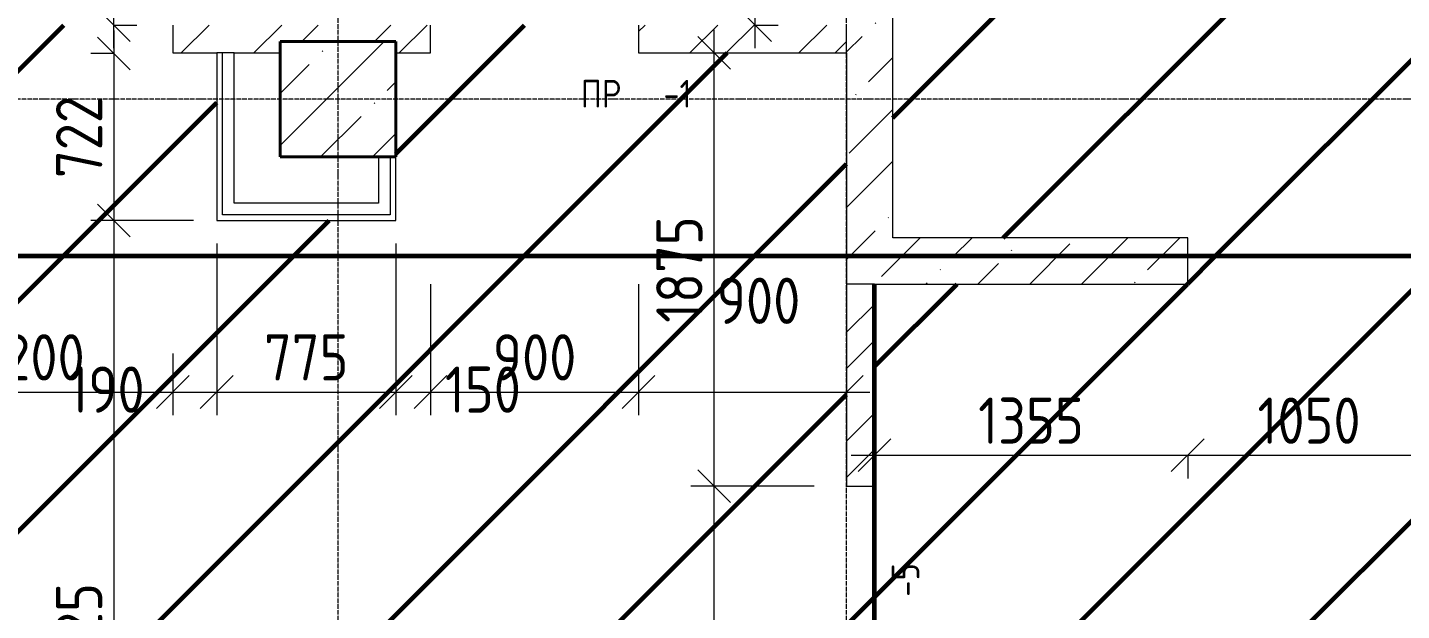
# Model space of a CAD drawing. Header units: millimetres. Extents: x -56773 to 323062, y -262288 to 76460.
# Drawn here: x 38457 to 44400, y 1192 to 3715 of the extents above; entities that cross this region are included whole.
import ezdxf

# ---------------------------------------------------------------- set-up
doc = ezdxf.new("R2010")
doc.units = ezdxf.units.MM
doc.linetypes.add('ADSK_Линия сетки', pattern=[25, 20, -2.5, 0, -2.5])
for name, color, linetype, lineweight in [('1.1) Шлифовка потолка', 5, 'Continuous', 60), ('Марки', 7, 'Continuous', 20), ('Несущие колонны', 7, 'Continuous', 18), ('Оси', 7, 'Continuous', 9), ('Размеры', 7, 'Continuous', 9), ('Стены внутренние', 7, 'Continuous', 18), ('Стены наружные', 7, 'Continuous', 18), ('Стены штриховка', 7, 'Continuous', 9)]:
    doc.layers.add(name, color=color, linetype=linetype, lineweight=lineweight)
doc.styles.add('GOST Common_3', font='', dxfattribs={"width": 0.9, "height": 200})
doc.styles.add('GOST Common_9', font='', dxfattribs={"width": 0.9, "height": 120})
doc.styles.get('GOST Common_3').set_extended_font_data('GOST Common')
doc.styles.get('GOST Common_9').set_extended_font_data('GOST Common')
doc.dimstyles.new('ADSK_Основной_2_0_1', dxfattribs={"dimscale": 304.8, "dimtxt": 201.142999, "dimasz": 0.463911, "dimexe": 0.328084, "dimexo": 0.328084, "dimgap": 0.164042, "dimtad": 1, "dimdec": 3, "dimrnd": 0.001, "dimdsep": 46, "dimtxsty": 'GOST Common_3', "dimblk1": 'OBLIQUE', "dimblk2": 'OBLIQUE', "dimsah": 1, "dimcen": 0.09, "dimdle": 0.328084, "dimazin": 2, "dimtfac": 1, "dimtdec": 4, "dimtix": 1, "dimtmove": 1, "dimatfit": 3, "dimfxl": 1, "dimtvp": 1, "dimtolj": 1, "dimtzin": 0, "dimlwd": 20, "dimlwe": 20, "dimarcsym": 2})
doc.dimstyles.new('ADSK_Основной_2_0_2', dxfattribs={"dimscale": 304.8, "dimtxt": 201.142999, "dimasz": 0.463911, "dimexe": 0.328084, "dimexo": 0.328084, "dimgap": 0.164042, "dimtad": 1, "dimdec": 3, "dimrnd": 0.001, "dimdsep": 46, "dimtxsty": 'GOST Common_3', "dimblk1": 'OBLIQUE', "dimblk2": 'OBLIQUE', "dimsah": 1, "dimcen": 0.09, "dimdle": 0.328084, "dimazin": 2, "dimtfac": 1, "dimtdec": 4, "dimtix": 1, "dimtmove": 0, "dimatfit": 3, "dimfxl": 1, "dimtvp": 1, "dimtolj": 1, "dimtzin": 0, "dimlwd": 20, "dimlwe": 20, "dimarcsym": 2})
pattern_1 = [(45, (0, 0), (-235.7317, 235.7317), []), (45, (157.15, 0), (-235.7317, 235.7317), [])]
pattern_2 = [(45, (0, 0), (84.19025, 308.69666), [396.875, -79.375, 3.353, -76.022])]

# ---------------------------------------------------------------- blocks, each defined once
blk = doc.blocks.new('ADSK_КолоннаЖБ_Прямоугольная - 500x500 мм-V12-Кладочный план подвала')
at = {"layer": 'Несущие колонны', "lineweight": 9}
h = blk.add_hatch(dxfattribs=at)
h.set_pattern_fill('FP_18', color=256, style=0, pattern_type=2)
h.set_pattern_definition([(315, (-3404.97, 39800), (224.5064, 224.5064), []), (315, (-3404.97, 39575.5), (224.5064, 224.5064), [396.875, -79.375, 3.353, -76.022])])
h.paths.add_polyline_path([(-250, -250), (250, -250), (250, 250), (-250, 250)])
at = {"layer": 'Несущие колонны', "lineweight": 40}
for p, q in [((-250, -250), (-250, 250)), ((-250, 250), (250, 250)), ((250, 250), (-250, 250)), ((-250, 250), (-250, -250)), ((250, 250), (250, -250)), ((250, -250), (250, 250)), ((250, -250), (-250, -250)), ((-250, -250), (250, -250))]:
    blk.add_line(p, q, dxfattribs=at)
blk = doc.blocks.new('_Oblique')
at = {"color": 0, "linetype": 'ByBlock', "lineweight": -2}
blk.add_line((-0.5, -0.5), (0.5, 0.5), dxfattribs=at)
blk = doc.blocks.new('DIMBLOCK430-Кладочный план подвала')
at = {"layer": 'Defpoints', "color": 0, "transparency": 16777216}
for p in [(42120, 1963.9), (43475, 1963.9), (43475, 1863.9)]:
    blk.add_point(p, dxfattribs=at)
at = {"layer": 'Размеры', "color": 0, "lineweight": 20, "transparency": 16777216}
for p, q in [((42020, 1863.9), (43575, 1863.9)), ((42120, 1863.9), (42120, 1763.9)), ((43475, 1863.9), (43475, 1763.9))]:
    blk.add_line(p, q, dxfattribs=at)
at = {"layer": 'Размеры', "color": 0, "lineweight": 20, "transparency": 16777216, "xscale": 141.4, "yscale": 141.4, "zscale": 141.4, "rotation": 180}
blk.add_blockref('_Oblique', (42120, 1863.9), dxfattribs=at)
at = {"layer": 'Размеры', "color": 0, "lineweight": 20, "transparency": 16777216, "xscale": 141.4, "yscale": 141.4, "zscale": 141.4}
blk.add_blockref('_Oblique', (43475, 1863.9), dxfattribs=at)
at = {"layer": 'Размеры', "color": 0, "lineweight": 9, "transparency": 16777216, "insert": (42797.5, 2013.9), "char_height": 200, "width": 560.473, "attachment_point": 5, "style": 'GOST Common_3'}
blk.add_mtext('\\A1;1355', dxfattribs=at)
blk = doc.blocks.new('DIMBLOCK431-Кладочный план подвала')
at = {"layer": 'Defpoints', "color": 0, "transparency": 16777216}
for p in [(43475, 1963.9), (44525, 1963.9), (44525, 1863.9)]:
    blk.add_point(p, dxfattribs=at)
at = {"layer": 'Размеры', "color": 0, "lineweight": 20, "transparency": 16777216}
for p, q in [((43375, 1863.9), (44625, 1863.9)), ((43475, 1863.9), (43475, 1763.9)), ((44525, 1863.9), (44525, 1763.9))]:
    blk.add_line(p, q, dxfattribs=at)
at = {"layer": 'Размеры', "color": 0, "lineweight": 20, "transparency": 16777216, "xscale": 141.4, "yscale": 141.4, "zscale": 141.4, "rotation": 180}
blk.add_blockref('_Oblique', (43475, 1863.9), dxfattribs=at)
at = {"layer": 'Размеры', "color": 0, "lineweight": 20, "transparency": 16777216, "xscale": 141.4, "yscale": 141.4, "zscale": 141.4}
blk.add_blockref('_Oblique', (44525, 1863.9), dxfattribs=at)
at = {"layer": 'Размеры', "color": 0, "lineweight": 9, "transparency": 16777216, "insert": (44000, 2013.9), "char_height": 200, "width": 560.473, "attachment_point": 5, "style": 'GOST Common_3'}
blk.add_mtext('\\A1;1050', dxfattribs=at)
blk = doc.blocks.new('DIMBLOCK459-Кладочный план подвала')
at = {"layer": 'Defpoints', "color": 0, "transparency": 16777216}
for p in [(37885, 2405), (39085, 2405), (39085, 2137.8)]:
    blk.add_point(p, dxfattribs=at)
at = {"layer": 'Размеры', "color": 0, "lineweight": 20, "transparency": 16777216}
for p, q in [((37885, 2305), (37885, 2037.8)), ((39085, 2305), (39085, 2037.8)), ((37785, 2137.8), (39185, 2137.8))]:
    blk.add_line(p, q, dxfattribs=at)
at = {"layer": 'Размеры', "color": 0, "lineweight": 20, "transparency": 16777216, "xscale": 141.4, "yscale": 141.4, "zscale": 141.4, "rotation": 180}
blk.add_blockref('_Oblique', (37885, 2137.8), dxfattribs=at)
at = {"layer": 'Размеры', "color": 0, "lineweight": 20, "transparency": 16777216, "xscale": 141.4, "yscale": 141.4, "zscale": 141.4}
blk.add_blockref('_Oblique', (39085, 2137.8), dxfattribs=at)
at = {"layer": 'Размеры', "color": 0, "lineweight": 9, "transparency": 16777216, "insert": (38485, 2287.8), "char_height": 200, "width": 560.473, "attachment_point": 5, "style": 'GOST Common_3'}
blk.add_mtext('\\A1;1200', dxfattribs=at)
blk = doc.blocks.new('DIMBLOCK460-Кладочный план подвала')
at = {"layer": 'Defpoints', "color": 0, "transparency": 16777216}
for p in [(39275, 2880), (39085, 2405), (39275, 2137.8)]:
    blk.add_point(p, dxfattribs=at)
at = {"layer": 'Размеры', "color": 0, "lineweight": 20, "transparency": 16777216}
for p, q in [((39275, 2780), (39275, 2037.8)), ((39085, 2305), (39085, 2037.8)), ((38985, 2137.8), (39375, 2137.8))]:
    blk.add_line(p, q, dxfattribs=at)
at = {"layer": 'Размеры', "color": 0, "lineweight": 20, "transparency": 16777216, "xscale": 141.4, "yscale": 141.4, "zscale": 141.4, "rotation": 180}
blk.add_blockref('_Oblique', (39085, 2137.8), dxfattribs=at)
at = {"layer": 'Размеры', "color": 0, "lineweight": 20, "transparency": 16777216, "xscale": 141.4, "yscale": 141.4, "zscale": 141.4}
blk.add_blockref('_Oblique', (39275, 2137.8), dxfattribs=at)
at = {"layer": 'Размеры', "color": 0, "lineweight": 9, "transparency": 16777216, "insert": (38633.5, 2248.2), "char_height": 200, "width": 409.104, "attachment_point": 1, "line_spacing_factor": 1.022761, "style": 'GOST Common_3'}
blk.add_mtext('\\A1;190', dxfattribs=at)
blk = doc.blocks.new('DIMBLOCK461-Кладочный план подвала')
at = {"layer": 'Defpoints', "color": 0, "transparency": 16777216}
for p in [(39275, 2880), (40050, 2880), (40050, 2137.8)]:
    blk.add_point(p, dxfattribs=at)
at = {"layer": 'Размеры', "color": 0, "lineweight": 20, "transparency": 16777216}
for p, q in [((39275, 2780), (39275, 2037.8)), ((40050, 2780), (40050, 2037.8)), ((39175, 2137.8), (40150, 2137.8))]:
    blk.add_line(p, q, dxfattribs=at)
at = {"layer": 'Размеры', "color": 0, "lineweight": 20, "transparency": 16777216, "xscale": 141.4, "yscale": 141.4, "zscale": 141.4, "rotation": 180}
blk.add_blockref('_Oblique', (39275, 2137.8), dxfattribs=at)
at = {"layer": 'Размеры', "color": 0, "lineweight": 20, "transparency": 16777216, "xscale": 141.4, "yscale": 141.4, "zscale": 141.4}
blk.add_blockref('_Oblique', (40050, 2137.8), dxfattribs=at)
at = {"layer": 'Размеры', "color": 0, "lineweight": 9, "transparency": 16777216, "insert": (39662.5, 2287.8), "char_height": 200, "width": 454.106, "attachment_point": 5, "style": 'GOST Common_3'}
blk.add_mtext('\\A1;775', dxfattribs=at)
blk = doc.blocks.new('DIMBLOCK462-Кладочный план подвала')
at = {"layer": 'Defpoints', "color": 0, "transparency": 16777216}
for p in [(40050, 2880), (40200, 2705), (40200, 2137.8)]:
    blk.add_point(p, dxfattribs=at)
at = {"layer": 'Размеры', "color": 0, "lineweight": 20, "transparency": 16777216}
for p, q in [((40050, 2780), (40050, 2037.8)), ((40200, 2605), (40200, 2037.8)), ((39950, 2137.8), (40300, 2137.8))]:
    blk.add_line(p, q, dxfattribs=at)
at = {"layer": 'Размеры', "color": 0, "lineweight": 20, "transparency": 16777216, "xscale": 141.4, "yscale": 141.4, "zscale": 141.4, "rotation": 180}
blk.add_blockref('_Oblique', (40050, 2137.8), dxfattribs=at)
at = {"layer": 'Размеры', "color": 0, "lineweight": 20, "transparency": 16777216, "xscale": 141.4, "yscale": 141.4, "zscale": 141.4}
blk.add_blockref('_Oblique', (40200, 2137.8), dxfattribs=at)
at = {"layer": 'Размеры', "color": 0, "lineweight": 9, "transparency": 16777216, "insert": (40262.4, 2248.2), "char_height": 200, "width": 409.104, "attachment_point": 1, "line_spacing_factor": 1.022761, "style": 'GOST Common_3'}
blk.add_mtext('\\A1;150', dxfattribs=at)
blk = doc.blocks.new('DIMBLOCK463-Кладочный план подвала')
at = {"layer": 'Defpoints', "color": 0, "transparency": 16777216}
for p in [(40200, 2705), (41100, 2705), (41100, 2137.8)]:
    blk.add_point(p, dxfattribs=at)
at = {"layer": 'Размеры', "color": 0, "lineweight": 20, "transparency": 16777216}
for p, q in [((40200, 2605), (40200, 2037.8)), ((41100, 2605), (41100, 2037.8)), ((40100, 2137.8), (41200, 2137.8))]:
    blk.add_line(p, q, dxfattribs=at)
at = {"layer": 'Размеры', "color": 0, "lineweight": 20, "transparency": 16777216, "xscale": 141.4, "yscale": 141.4, "zscale": 141.4, "rotation": 180}
blk.add_blockref('_Oblique', (40200, 2137.8), dxfattribs=at)
at = {"layer": 'Размеры', "color": 0, "lineweight": 20, "transparency": 16777216, "xscale": 141.4, "yscale": 141.4, "zscale": 141.4}
blk.add_blockref('_Oblique', (41100, 2137.8), dxfattribs=at)
at = {"layer": 'Размеры', "color": 0, "lineweight": 9, "transparency": 16777216, "insert": (40650, 2287.8), "char_height": 200, "width": 454.106, "attachment_point": 5, "style": 'GOST Common_3'}
blk.add_mtext('\\A1;900', dxfattribs=at)
blk = doc.blocks.new('DIMBLOCK464-Кладочный план подвала')
at = {"layer": 'Defpoints', "color": 0, "transparency": 16777216}
for p in [(41100, 2705), (42000, 2237.8), (42000, 2137.8)]:
    blk.add_point(p, dxfattribs=at)
at = {"layer": 'Размеры', "color": 0, "lineweight": 20, "transparency": 16777216}
for p, q in [((41100, 2605), (41100, 2037.8)), ((41000, 2137.8), (42100, 2137.8)), ((42000, 2137.8), (42000, 2037.8))]:
    blk.add_line(p, q, dxfattribs=at)
at = {"layer": 'Размеры', "color": 0, "lineweight": 20, "transparency": 16777216, "xscale": 141.4, "yscale": 141.4, "zscale": 141.4, "rotation": 180}
blk.add_blockref('_Oblique', (41100, 2137.8), dxfattribs=at)
at = {"layer": 'Размеры', "color": 0, "lineweight": 20, "transparency": 16777216, "xscale": 141.4, "yscale": 141.4, "zscale": 141.4}
blk.add_blockref('_Oblique', (42000, 2137.8), dxfattribs=at)
at = {"layer": 'Размеры', "color": 0, "lineweight": 9, "transparency": 16777216, "insert": (41438, 2632.5), "char_height": 200, "width": 454.106, "attachment_point": 1, "line_spacing_factor": 1.022761, "style": 'GOST Common_3'}
blk.add_mtext('\\A1;900', dxfattribs=at)
blk = doc.blocks.new('DIMBLOCK465-Кладочный план подвала')
at = {"layer": 'Defpoints', "color": 0, "transparency": 16777216}
for p in [(38830, 6730), (38980, 6730), (38730, 3725)]:
    blk.add_point(p, dxfattribs=at)
at = {"layer": 'Размеры', "color": 0, "lineweight": 20, "transparency": 16777216}
for p, q in [((38830, 3625), (38830, 6830)), ((38880, 6730), (38730, 6730)), ((38830, 3725), (38930, 3725))]:
    blk.add_line(p, q, dxfattribs=at)
at = {"layer": 'Размеры', "color": 0, "lineweight": 20, "transparency": 16777216, "xscale": 141.4, "yscale": 141.4, "zscale": 141.4}
for p, rotation in [((38830, 6730), 90), ((38830, 3725), 270)]:
    blk.add_blockref('_Oblique', p, dxfattribs=dict(at, rotation=rotation))
at = {"layer": 'Размеры', "color": 0, "lineweight": 9, "transparency": 16777216, "insert": (38680, 5227.5), "char_height": 200, "width": 605.475, "attachment_point": 5, "rotation": 90, "style": 'GOST Common_3'}
blk.add_mtext('\\A1;3005', dxfattribs=at)
blk = doc.blocks.new('DIMBLOCK470-Кладочный план подвала')
at = {"layer": 'Defpoints', "color": 0, "transparency": 16777216}
for p in [(38930, 3602), (38830, 2880), (39275, 2880)]:
    blk.add_point(p, dxfattribs=at)
at = {"layer": 'Размеры', "color": 0, "lineweight": 20, "transparency": 16777216}
for p, q in [((38830, 3702), (38830, 2780)), ((38830, 3602), (38730, 3602)), ((39175, 2880), (38730, 2880))]:
    blk.add_line(p, q, dxfattribs=at)
at = {"layer": 'Размеры', "color": 0, "lineweight": 20, "transparency": 16777216, "xscale": 141.4, "yscale": 141.4, "zscale": 141.4}
for p, rotation in [((38830, 3602), 90), ((38830, 2880), 270)]:
    blk.add_blockref('_Oblique', p, dxfattribs=dict(at, rotation=rotation))
at = {"layer": 'Размеры', "color": 0, "lineweight": 9, "transparency": 16777216, "insert": (38680, 3241), "char_height": 200, "width": 454.106, "attachment_point": 5, "rotation": 90, "style": 'GOST Common_3'}
blk.add_mtext('\\A1;722', dxfattribs=at)
blk = doc.blocks.new('DIMBLOCK471-Кладочный план подвала')
at = {"layer": 'Defpoints', "color": 0, "transparency": 16777216}
for p in [(39275, 2880), (38830, -745), (39275, -745)]:
    blk.add_point(p, dxfattribs=at)
at = {"layer": 'Размеры', "color": 0, "lineweight": 20, "transparency": 16777216}
for p, q in [((38830, 2980), (38830, -845)), ((39175, 2880), (38730, 2880)), ((39175, -745), (38730, -745))]:
    blk.add_line(p, q, dxfattribs=at)
at = {"layer": 'Размеры', "color": 0, "lineweight": 20, "transparency": 16777216, "xscale": 141.4, "yscale": 141.4, "zscale": 141.4}
for p, rotation in [((38830, 2880), 90), ((38830, -745), 270)]:
    blk.add_blockref('_Oblique', p, dxfattribs=dict(at, rotation=rotation))
at = {"layer": 'Размеры', "color": 0, "lineweight": 9, "transparency": 16777216, "insert": (38680, 1067.5), "char_height": 200, "width": 605.475, "attachment_point": 5, "rotation": 90, "style": 'GOST Common_3'}
blk.add_mtext('\\A1;3625', dxfattribs=at)
blk = doc.blocks.new('DIMBLOCK485-Кладочный план подвала')
at = {"layer": 'Defpoints', "color": 0, "transparency": 16777216}
for p in [(41503.7, 5065), (41603.6, 5065), (41503.7, 3725)]:
    blk.add_point(p, dxfattribs=at)
at = {"layer": 'Размеры', "color": 0, "lineweight": 20, "transparency": 16777216}
for p, q in [((41603.6, 3625), (41603.6, 5165)), ((41603.7, 5065), (41703.6, 5065)), ((41603.7, 3725), (41703.6, 3725))]:
    blk.add_line(p, q, dxfattribs=at)
at = {"layer": 'Размеры', "color": 0, "lineweight": 20, "transparency": 16777216, "xscale": 141.4, "yscale": 141.4, "zscale": 141.4}
for p, rotation in [((41603.6, 5065), 90), ((41603.6, 3725), 270)]:
    blk.add_blockref('_Oblique', p, dxfattribs=dict(at, rotation=rotation))
at = {"layer": 'Размеры', "color": 0, "lineweight": 9, "transparency": 16777216, "insert": (41453.6, 4395), "char_height": 200, "width": 580.928, "attachment_point": 5, "rotation": 90, "style": 'GOST Common_3'}
blk.add_mtext('\\A1;1340', dxfattribs=at)
blk = doc.blocks.new('DIMBLOCK505-Кладочный план подвала')
at = {"layer": 'Defpoints', "color": 0, "transparency": 16777216}
for p in [(41426.5, 1730), (41960, 1730), (41995, -320)]:
    blk.add_point(p, dxfattribs=at)
at = {"layer": 'Размеры', "color": 0, "lineweight": 20, "transparency": 16777216}
for p, q in [((41426.5, -420), (41426.5, 1830)), ((41860, 1730), (41326.5, 1730)), ((41895, -320), (41326.5, -320))]:
    blk.add_line(p, q, dxfattribs=at)
at = {"layer": 'Размеры', "color": 0, "lineweight": 20, "transparency": 16777216, "xscale": 141.4, "yscale": 141.4, "zscale": 141.4}
for p, rotation in [((41426.5, 1730), 90), ((41426.5, -320), 270)]:
    blk.add_blockref('_Oblique', p, dxfattribs=dict(at, rotation=rotation))
at = {"layer": 'Размеры', "color": 0, "lineweight": 9, "transparency": 16777216, "insert": (41276.5, 705), "char_height": 200, "width": 605.475, "attachment_point": 5, "rotation": 90, "style": 'GOST Common_3'}
blk.add_mtext('\\A1;2050', dxfattribs=at)
blk = doc.blocks.new('DIMBLOCK506-Кладочный план подвала')
at = {"layer": 'Defpoints', "color": 0, "transparency": 16777216}
for p in [(41326.5, 3605), (41426.5, 3605), (41960, 1730)]:
    blk.add_point(p, dxfattribs=at)
at = {"layer": 'Размеры', "color": 0, "lineweight": 20, "transparency": 16777216}
for p, q in [((41426.5, 1630), (41426.5, 3705)), ((41426.5, 3605), (41526.5, 3605)), ((41860, 1730), (41326.5, 1730))]:
    blk.add_line(p, q, dxfattribs=at)
at = {"layer": 'Размеры', "color": 0, "lineweight": 20, "transparency": 16777216, "xscale": 141.4, "yscale": 141.4, "zscale": 141.4}
for p, rotation in [((41426.5, 3605), 90), ((41426.5, 1730), 270)]:
    blk.add_blockref('_Oblique', p, dxfattribs=dict(at, rotation=rotation))
at = {"layer": 'Размеры', "color": 0, "lineweight": 9, "transparency": 16777216, "insert": (41276.5, 2667.5), "char_height": 200, "width": 560.473, "attachment_point": 5, "rotation": 90, "style": 'GOST Common_3'}
blk.add_mtext('\\A1;1875', dxfattribs=at)

msp = doc.modelspace()

# ---------------------------------------------------------------- hatches: boundary and pattern name
at = {"layer": '1.1) Шлифовка потолка', "transparency": 33554687}
h = msp.add_hatch(dxfattribs=at)
h.set_pattern_fill('ANSI31', color=256, scale=222)
h.paths.add_polyline_path([(20425, -1315.031), (15600, -1315.031), (15600, -6795.031), (16000, -6795.031), (16000, -6945.031), (21600, -6945.031), (21600, -6795.031), (22000, -6795.031), (22000, -6945.031), (23465, -6945.031), (23465, -6410.031), (23585, -6410.031), (23585, -6945.031), (27600, -6945.031), (27600, -6795.031), (27880, -6795.031), (27880, -1315.031), (25680, -1315.031), (25680, -1755.031), (25560, -1755.031), (25560, -1315.031), (23860, -1315.031), (23860, -2790.031), (25560, -2790.031), (25560, -2655.031), (25680, -2655.031), (25680, -3235.031), (25560, -3235.031), (25560, -3085.031), (23760, -3085.031), (23760, -4285.031), (25560, -4285.031), (25560, -4135.031), (25680, -4135.031), (25680, -4405.031), (23585, -4405.031), (23585, -5210.031), (23465, -5210.031), (23465, -3410.031), (23290, -3410.031), (23290, -3290.031), (23465, -3290.031), (23465, -1590.031), (22040, -1590.031), (22040, -3290.031), (22390, -3290.031), (22390, -3410.031), (21595, -3410.031), (21595, -3290.031), (21745, -3290.031), (21745, -1490.031), (20545, -1490.031), (20545, -3290.031), (20695, -3290.031), (20695, -3410.031), (20425, -3410.031)])
h.paths.add_polyline_path([(45600, 11004.969), (42200, 11004.969), (42200, 2804.969), (43475, 2804.969), (43475, 2724.969), (44525, 2724.969), (44525, 2804.969), (45600, 2804.969)])
h = msp.add_hatch(dxfattribs=at)
h.set_pattern_fill('ANSI31', color=256, scale=222)
h.paths.add_polyline_path([(59950, 9361.6677), (55920, 9361.6677), (55920, 1424.969), (59030, 1424.969), (59030, 1654.969), (59150, 1654.969), (59150, 1304.969), (55920, 1304.969), (55920, 969.969), (55800, 969.969), (55800, 2604.969), (52050, 2604.969), (52050, 2724.969), (50500, 2724.969), (50500, 2604.969), (48050, 2604.969), (48050, 2724.969), (46500, 2724.969), (46500, 2604.969), (45800, 2604.969), (44525, 2604.969), (44525, 2724.969), (43475, 2724.969), (43475, 2604.969), (42120, 2604.969), (42120, -1195.031), (44275, -1195.031), (44275, -1315.031), (45475, -1315.031), (45475, -1195.031), (45550, -1195.031), (45550, -745.031), (46050, -745.031), (46325, -745.031), (46325, -1195.031), (46750, -1195.031), (46750, -1315.031), (47800, -1315.031), (47800, -1195.031), (48575, -1195.031), (48575, -470.031), (50125, -470.031), (50125, -1195.031), (50470, -1195.031), (50470, -1315.031), (52020, -1315.031), (52020, -1195.031), (55075, -1195.031), (55075, -745.031), (55350, -745.031), (55800, -745.031), (55800, -580.031), (55920, -580.031), (55920, -1195.031), (60125, -1195.031), (60125, -1315.031), (61175, -1315.031), (61175, -1195.031), (61350, -1195.031), (61350, -745.031), (61550, -745.031), (61550, 2904.969), (60900, 2904.969, -1), (60800, 2904.969), (60150, 2904.969), (59950, 2904.969), (59150, 2904.969), (59150, 2704.969), (59030, 2704.969), (59030, 3024.969), (59950, 3024.969)])
h = msp.add_hatch(dxfattribs=at)
h.set_pattern_fill('ANSI31', color=256, scale=222)
h.paths.add_polyline_path([(42120, 1729.969), (42000, 1729.969), (42000, 2604.969), (42000, 3604.969), (41100, 3604.969), (41100, 3724.969), (40200, 3724.969), (40200, 3604.969), (40050, 3604.969), (40050, 3154.969), (40050, 2879.969), (39275, 2879.969), (39275, 3604.969), (39085, 3604.969), (39085, 3724.969), (37885, 3724.969), (37885, 3604.969), (34400, 3604.969), (34400, 2879.969), (30675, 2879.969), (30675, 3604.969), (30495, 3604.969), (30495, 3724.969), (29295, 3724.969), (29295, 3604.969), (28325, 3604.969), (28325, 3154.969), (28050, 3154.969), (27550, 3154.969), (27550, 3604.969), (25015, 3604.969), (25015, 3724.969), (23815, 3724.969), (23815, 3604.969), (22050, 3604.969), (22050, 3154.969), (21550, 3154.969), (21275, 3154.969), (21275, 3604.969), (21040, 3604.969), (21040, 3724.969), (19990, 3724.969), (19990, 3604.969), (18420, 3604.969), (18420, 3724.969), (17370, 3724.969), (17370, 3604.969), (16325, 3604.969), (16325, 3154.969), (16050, 3154.969), (15550, 3154.969), (15550, 3604.969), (15050, 3604.969), (15050, 3154.969), (14550, 3154.969), (14550, 3604.969), (14460, 3604.969), (14460, 3724.969), (13410, 3724.969), (13410, 3604.969), (13375, 3604.969), (13375, 2929.969), (12600, 2929.969), (12600, 2604.969), (12150, 2604.969), (10600, 2604.969), (8800, 2604.969), (6005, 2604.969), (6005, 2829.969), (4205, 2829.969), (1410, 2829.969), (1410, 2064.969), (1410, 14.969), (1410, -425.031), (3100, -425.031), (3100, -545.031), (3000, -545.031), (3000, -745.031), (3050, -745.031), (3050, -1245.031), (3050, -1315.031), (4250, -1315.031), (4250, -545.031), (4150, -545.031), (4150, -425.031), (4520, -425.031), (4520, -545.031), (4370, -545.031), (4370, -1315.031), (6200, -1315.031), (6200, -545.031), (5570, -545.031), (5570, -425.031), (6975, -425.031), (6975, -545.031), (6775, -545.031), (6775, -820.031), (6400, -820.031), (6400, -1315.031), (8600, -1315.031), (8600, -1245.031), (8550, -1245.031), (8550, -745.031), (8600, -745.031), (8600, -545.031), (8025, -545.031), (8025, -425.031), (11245, -425.031), (11245, -1195.031), (12480, -1195.031), (12480, -1315.031), (14030, -1315.031), (14030, -1195.031), (14550, -1195.031), (14550, -745.031), (15050, -745.031), (15050, -1195.031), (15550, -1195.031), (15550, -745.031), (16050, -745.031), (16325, -745.031), (16325, -1195.031), (16705, -1195.031), (16705, -1315.031), (17905, -1315.031), (17905, -1195.031), (18200, -1195.031), (18200, -470.031), (22050, -470.031), (22050, -745.031), (22050, -1195.031), (26055, -1195.031), (26055, -1315.031), (27255, -1315.031), (27255, -1195.031), (27550, -1195.031), (27550, -745.031), (27550, -470.031), (30645, -470.031), (30645, -1195.031), (31830, -1195.031), (31830, -1315.031), (32880, -1315.031), (32880, -1195.031), (33275, -1195.031), (33275, -745.031), (33550, -745.031), (34050, -745.031), (34050, -1195.031), (36675, -1195.031), (36675, -1315.031), (37725, -1315.031), (37725, -1195.031), (39275, -1195.031), (39275, -745.031), (39550, -745.031), (40050, -745.031), (40050, -1195.031), (40255, -1195.031), (40255, -1315.031), (41455, -1315.031), (41455, -1195.031), (42000, -1195.031), (42000, -320.031), (42120, -320.031)])
at = {"layer": 'Стены внутренние', "lineweight": 9}
h = msp.add_hatch(dxfattribs=at)
h.set_pattern_fill('FP_2', color=256, style=0, pattern_type=2)
h.set_pattern_definition(pattern_1)
h.paths.add_polyline_path([(41913.8613, 3604.969), (42000, 3604.969), (42000, 3724.969), (41100, 3724.969), (41100, 3604.969)])
h.paths.add_polyline_path([(39195.932, 3604.969), (39550, 3604.969), (39550, 3654.969), (40050, 3654.969), (40050, 3604.969), (40200, 3604.969), (40200, 3724.969), (39085, 3724.969), (39085, 3604.969)])
h.paths.add_polyline_path([(37885, 3604.969), (37885, 3724.969), (30495, 3724.969), (30495, 3604.969), (33550, 3604.969), (33550, 3654.969), (34050, 3654.969), (34050, 3604.969), (36478.0028, 3604.969)])
h.paths.add_polyline_path([(29295, 3604.969), (29295, 3724.969), (25015, 3724.969), (25015, 3604.969), (28325, 3604.969)])
h.paths.add_polyline_path([(23815, 3604.969), (23815, 3724.969), (21040, 3724.969), (21040, 3604.969), (21550, 3604.969), (21550, 3654.969), (22050, 3654.969), (22050, 3604.969), (22888.3565, 3604.969)])
h.paths.add_polyline_path([(19990, 3604.969), (19990, 3724.969), (18420, 3724.969), (18420, 3604.969)])
h.paths.add_polyline_path([(17370, 3604.969), (17370, 3724.969), (14460, 3724.969), (14460, 3604.969), (14550, 3604.969), (14550, 3654.969), (15050, 3654.969), (15050, 3604.969), (15550, 3604.969), (15550, 3654.969), (16050, 3654.969), (16050, 3604.969), (16325, 3604.969)])
h.paths.add_polyline_path([(13375, 3604.969), (13410, 3604.969), (13410, 3724.969), (12600, 3724.969), (12600, 3604.969), (13350, 3604.969)])
h = msp.add_hatch(dxfattribs=at)
h.set_pattern_fill('FP_2', color=256, style=0, pattern_type=2)
h.set_pattern_definition(pattern_1)
h.paths.add_polyline_path([(42000, -1195.031), (42120, -1195.031), (42120, -320.031), (42000, -320.031)])
h.paths.add_polyline_path([(42120, 1729.969), (42120, 2604.969), (42000, 2604.969), (42000, 1729.969)])
at = {"layer": 'Стены наружные', "lineweight": 9}
h = msp.add_hatch(dxfattribs=at)
h.set_pattern_fill('FP_1', color=256, style=0, pattern_type=2)
h.set_pattern_definition(pattern_2)
h.paths.add_polyline_path([(42200, 2604.969), (42200, 11204.969), (42000, 11204.969), (42000, 2604.969)])
h = msp.add_hatch(dxfattribs=at)
h.set_pattern_fill('FP_1', color=256, style=0, pattern_type=2)
h.set_pattern_definition(pattern_2)
h.paths.add_polyline_path([(45600, 2604.969), (45600, 2804.969), (44525, 2804.969), (44525, 2604.969)])
h.paths.add_polyline_path([(42200, 2604.969), (43475, 2604.969), (43475, 2804.969), (42200, 2804.969)])

# ---------------------------------------------------------------- linework, layer by layer
at = {"layer": '1.1) Шлифовка потолка'}
msp.add_lwpolyline([(55800, 2724.969), (-9770, 2724.969), (-9770, 9604.969), (55800, 9604.969)], close=True, dxfattribs=at)
msp.add_lwpolyline([(42120, -1195.031), (42120, 2604.969)], dxfattribs=at)
at = {"layer": 'Оси', "linetype": 'ADSK_Линия сетки', "lineweight": 5}
for p, q in [((39800, -10973.8823), (39800, 10027.4451)), ((42000, -10973.8823), (42000, 10027.4451)), ((62221.372, 3404.969), (-25240.0967, 3404.969))]:
    msp.add_line(p, q, dxfattribs=at)
at = {"layer": 'Стены внутренние', "lineweight": 5}
for p, q in [((39085, 3724.969), (39085, 3604.969)), ((40200, 3604.969), (40200, 3724.969)), ((41100, 3724.969), (41100, 3604.969)), ((39085, 3604.969), (39275, 3604.969)), ((39275, 3604.969), (39275, 2879.969)), ((39350, 3604.969), (39550, 3604.969)), ((39350, 2954.969), (39350, 3604.969)), ((40050, 3604.969), (40200, 3604.969)), ((41100, 3604.969), (42000, 3604.969)), ((39975, 3154.969), (39975, 2954.969)), ((40050, 2879.969), (40050, 3154.969)), ((39975, 2954.969), (39350, 2954.969)), ((39275, 2879.969), (40050, 2879.969)), ((42000, 2604.969), (42000, 1729.969)), ((42120, 2604.969), (42000, 2604.969)), ((42120, 1729.969), (42120, 2604.969)), ((42000, 1729.969), (42120, 1729.969))]:
    msp.add_line(p, q, dxfattribs=at)
at = {"layer": 'Стены наружные', "lineweight": 9}
for p, q in [((42200, 2804.969), (42200, 11004.969)), ((42000, 3604.969), (42000, 2604.969)), ((43475, 2804.969), (42200, 2804.969)), ((43475, 2604.969), (43475, 2804.969)), ((42120, 2604.969), (43475, 2604.969))]:
    msp.add_line(p, q, dxfattribs=at)
at = {"layer": 'Стены штриховка', "lineweight": 9}
for p, q in [((42000, 3604.969), (42000, 3724.969)), ((39350, 3604.969), (39275, 3604.969)), ((39300, 2904.969), (39300, 3604.969)), ((40025, 3154.969), (40025, 2904.969)), ((40025, 2904.969), (39300, 2904.969))]:
    msp.add_line(p, q, dxfattribs=at)

# ---------------------------------------------------------------- block references
at = {"layer": 'Несущие колонны', "rotation": 89.9999999999999}
msp.add_blockref('ADSK_КолоннаЖБ_Прямоугольная - 500x500 мм-V12-Кладочный план подвала', (39800, 3404.969), dxfattribs=at)

# ---------------------------------------------------------------- texts
at = {"layer": 'Марки', "lineweight": 9, "char_height": 120, "attachment_point": 1, "style": 'GOST Common_9'}
for s, insert, width in [('ПР', (40850, 3488.3091), 432.91125), ('-1', (41207.1875, 3488.3091), 331.898625)]:
    msp.add_mtext(s, dxfattribs=dict(at, insert=insert, width=width))
at = {"layer": 'Марки', "lineweight": 9, "insert": (42194.4997, 1251.9467), "char_height": 120, "width": 389.620125, "attachment_point": 1, "rotation": 90, "style": 'GOST Common_9'}
msp.add_mtext('-5', dxfattribs=at)

# ---------------------------------------------------------------- dimensions: what is measured, and where the dimension line sits
at = {"layer": 'Размеры', "lineweight": 9}
for base, p1, p2, override, picture, middle in [((38829.9878, 6729.969), (38730.0029, 3724.969), (38980, 6729.969), {"dimpost": '<>', "dimfxl": 3015.381162}, 'DIMBLOCK465-Кладочный план подвала', (38679.9878, 5227.469)), ((41603.6477, 5064.969), (41503.6628, 3724.969), (41503.6628, 5064.969), {"dimpost": '<>', "dimfxl": 1340}, 'DIMBLOCK485-Кладочный план подвала', (41453.6477, 4394.969)), ((38829.9878, 2879.969), (38929.9727, 3601.969), (39275, 2879.969), {"dimpost": '<>', "dimfxl": 800.204873}, 'DIMBLOCK470-Кладочный план подвала', (38679.9878, 3240.969)), ((41426.4886, 3604.969), (41960, 1729.969), (41326.5037, 3604.969), {"dimpost": '<>', "dimfxl": 1979.126725}, 'DIMBLOCK506-Кладочный план подвала', (41276.4886, 2667.469)), ((38829.9878, -745.031), (39275, 2879.969), (39275, -745.031), {"dimpost": '<>', "dimfxl": 3625}, 'DIMBLOCK471-Кладочный план подвала', (38679.9878, 1067.469)), ((41426.4886, 1729.969), (41995, -320.031), (41960, 1729.969), {"dimpost": '<>', "dimfxl": 2050.298759}, 'DIMBLOCK505-Кладочный план подвала', (41276.4886, 704.969))]:
    dim = msp.add_linear_dim(base=base, p1=p1, p2=p2, angle=90, dimstyle='ADSK_Основной_2_0_2', override=override, dxfattribs=at)
    dim.commit()
    dim.dimension.update_dxf_attribs({"geometry": picture, "text_midpoint": middle})
for base, p1, p2, override, picture, middle in [((39275, 2137.8165), (39085, 2404.969), (39275, 2879.969), {"dimpost": '<>', "dimfxl": 511.590657}, 'DIMBLOCK460-Кладочный план подвала', (38838.0446, 1931.5718)), ((40200, 2137.8165), (40050, 2879.969), (40200, 2704.969), {"dimpost": '<>', "dimfxl": 230.488611}, 'DIMBLOCK462-Кладочный план подвала', (40466.9568, 1931.5718)), ((42000, 2137.8165), (41100, 2704.969), (42000, 2237.8014), {"dimpost": '<>', "dimfxl": 1014.024407}, 'DIMBLOCK464-Кладочный план подвала', (41665.0427, 2315.8489))]:
    dim = msp.add_linear_dim(base=base, p1=p1, p2=p2, dimstyle='ADSK_Основной_2_0_1', override=override, dxfattribs=at)
    dim.commit()
    dim.dimension.update_dxf_attribs({"geometry": picture, "text_midpoint": middle, "dimtype": 160})
for base, p1, p2, override, picture, middle in [((40050, 2137.8165), (39275, 2879.969), (40050, 2879.969), {"dimpost": '<>', "dimfxl": 775}, 'DIMBLOCK461-Кладочный план подвала', (39662.5, 2287.8165)), ((41100, 2137.8165), (40200, 2704.969), (41100, 2704.969), {"dimpost": '<>', "dimfxl": 900}, 'DIMBLOCK463-Кладочный план подвала', (40650, 2287.8165)), ((39085, 2137.8165), (37885, 2404.969), (39085, 2404.969), {"dimpost": '<>', "dimfxl": 1200}, 'DIMBLOCK459-Кладочный план подвала', (38485, 2287.8165)), ((43475, 1863.9192), (42120, 1963.9041), (43475, 1963.9041), {"dimpost": '<>', "dimfxl": 1355}, 'DIMBLOCK430-Кладочный план подвала', (42797.5, 2013.9192)), ((44525, 1863.9192), (43475, 1963.9041), (44525, 1963.9041), {"dimpost": '<>', "dimfxl": 1050}, 'DIMBLOCK431-Кладочный план подвала', (44000, 2013.9192))]:
    dim = msp.add_linear_dim(base=base, p1=p1, p2=p2, dimstyle='ADSK_Основной_2_0_2', override=override, dxfattribs=at)
    dim.commit()
    dim.dimension.update_dxf_attribs({"geometry": picture, "text_midpoint": middle})

doc.saveas('drawing.dxf')
